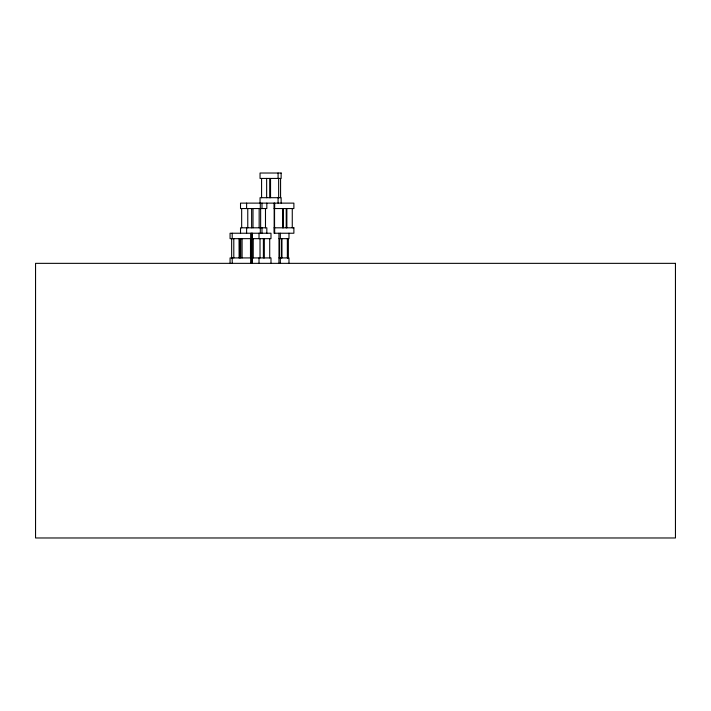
<?xml version="1.0" encoding="UTF-8"?>
<svg xmlns="http://www.w3.org/2000/svg" width="711" height="711" viewBox="0 0 711 711"><rect width="100%" height="100%" fill="white"/><g stroke="black" fill="none" stroke-linecap="round" stroke-linejoin="round"><path stroke-width="1.07" d="M252.058 233.235L252.058 238.656L230.071 238.656L230.071 233.235L270.989 233.235L270.989 238.656L252.218 238.656L252.218 233.235M252.058 263.346L252.058 257.924L230.071 257.924L230.071 263.346M292.265 208.545L292.265 227.813M288.977 233.235L288.977 238.656L278.952 238.656L278.952 233.235M288.977 263.346L288.977 257.924L278.952 257.924L278.952 263.346M288.106 238.656L288.106 257.924M287.715 238.656L287.715 257.924M287.36 238.656L287.36 257.924M286.862 208.545L286.862 227.813M286.24 208.545L286.24 227.813M283.2 208.545L283.2 227.813M282.809 208.545L282.809 227.813M281.947 238.656L281.947 257.924M281.334 238.656L281.334 257.924M281.138 203.124L281.138 197.702L260.048 197.702L260.048 203.124M280.569 178.434L280.569 197.702M280.33 233.235L280.33 238.656M280.33 257.924L280.33 263.346M279.459 238.656L279.459 257.924M279.067 238.656L279.067 257.924M278.65 178.434L278.65 197.702M278.081 173.022L278.081 178.434M278.081 197.702L278.081 203.124M274.668 203.124L274.668 208.545M274.668 227.813L274.668 233.235M274.553 208.545L274.553 227.813M274.162 208.545L274.162 227.813M274.046 203.124L274.046 208.545L293.883 208.545L293.883 203.124L240.514 203.124L240.514 208.545L266.829 208.545L266.829 203.124M270.989 263.346L270.989 257.924L252.218 257.924L252.218 263.346M270.544 178.434L270.544 197.702M269.709 178.434L269.709 197.702M269.709 238.656L269.709 257.924M266.829 233.235L266.829 227.813L240.514 227.813L240.514 233.235M266.643 178.434L266.643 197.702M265.487 208.545L265.487 227.813M264.323 238.656L264.323 257.924M263.39 238.656L263.39 257.924M261.986 203.124L261.986 208.545M261.986 227.813L261.986 233.235M261.577 178.434L261.577 197.702M260.635 208.545L260.635 227.813M260.306 203.124L260.306 208.545M260.306 227.813L260.306 233.235M260.022 238.656L260.022 257.924M259.16 208.545L259.16 227.813M259.017 233.235L259.017 238.656M259.017 257.924L259.017 263.346M253.232 238.656L253.232 257.924M253 208.545L253 227.813M252.032 238.656L252.032 257.924M251.623 208.545L251.623 227.813M251.552 238.656L251.552 257.924M251.294 233.235L251.294 238.656M251.294 257.924L251.294 263.346M250.885 233.235L250.885 238.656M250.885 257.924L250.885 263.346M250.485 238.656L250.485 257.924M247.766 208.545L247.766 227.813M246.61 203.124L246.61 208.545M246.61 227.813L246.61 233.235M242.087 238.656L242.087 257.924M241.669 208.545L241.669 227.813M240.745 238.656L240.745 257.924M239.883 238.656L239.883 257.924M239.047 238.656L239.118 257.924M233.795 238.656L233.795 257.924M232.213 233.235L232.213 238.656M232.213 257.924L232.213 263.346M231.644 238.656L231.644 257.924M281.138 173.022L260.048 173.022L260.048 178.434L281.138 178.434L281.138 173.022M293.883 227.813L274.046 227.813L274.046 233.235L293.883 233.235L293.883 227.813M675.45 263.346L35.55 263.346L35.55 537.978L675.45 537.978L675.45 263.346"/></g></svg>
